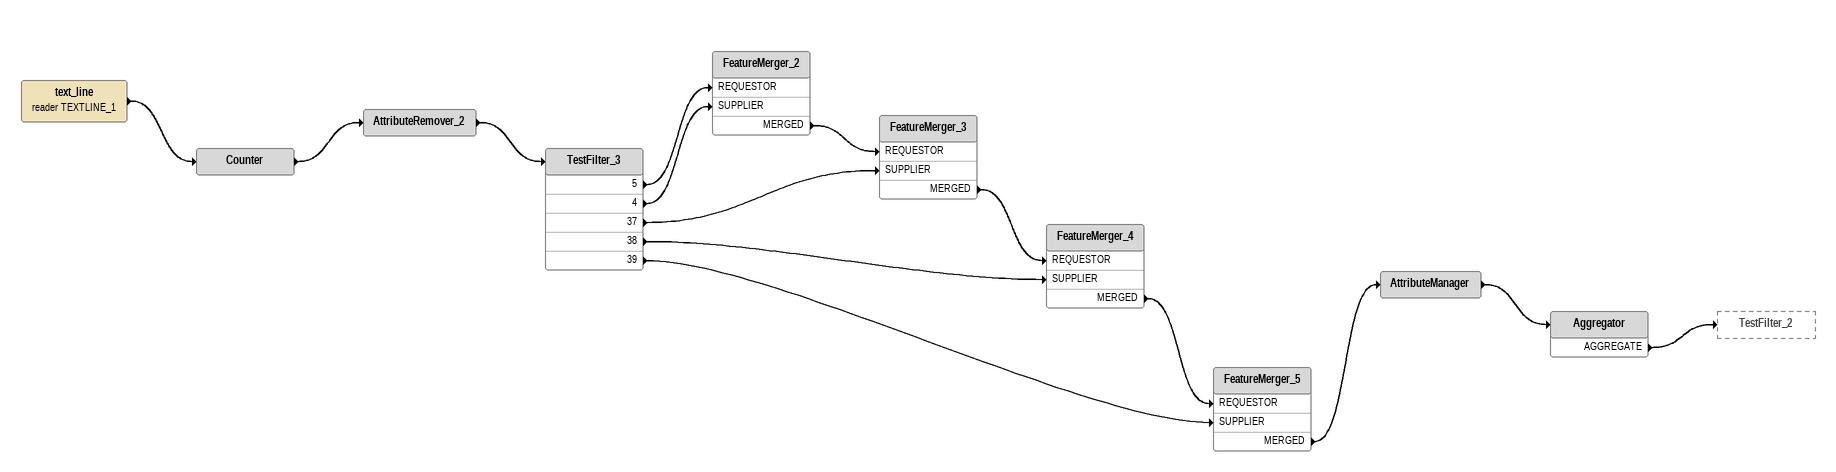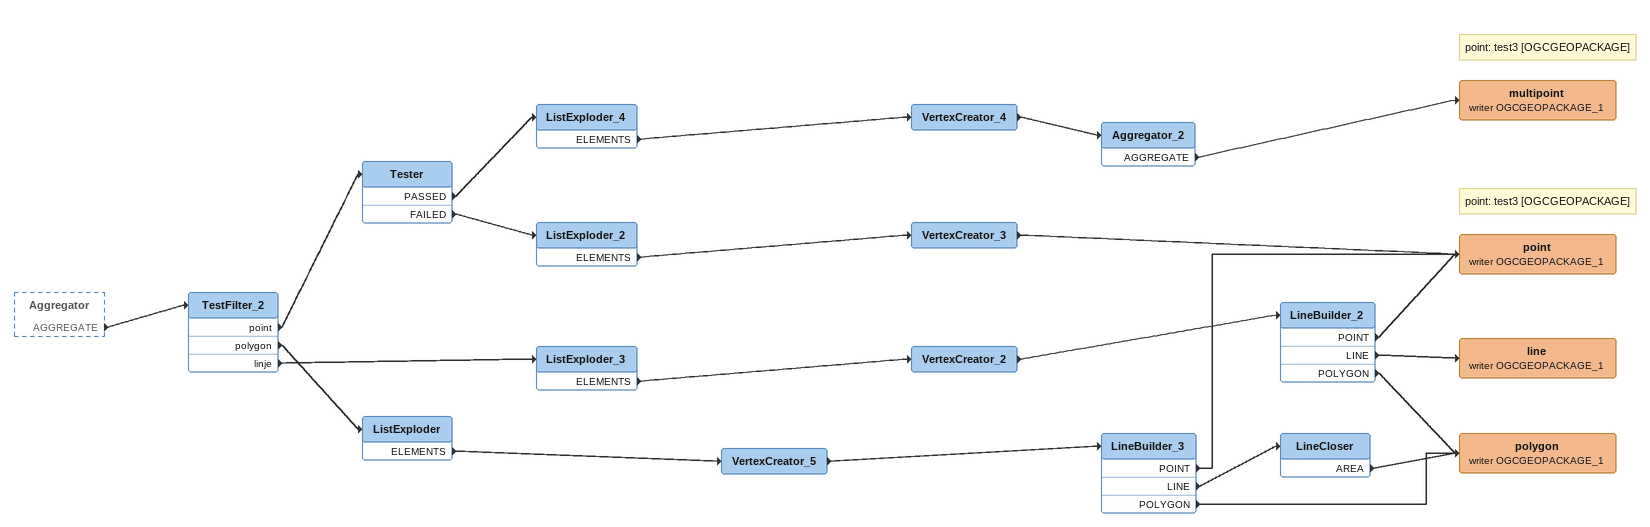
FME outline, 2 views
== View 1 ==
text_line (reader TEXTLINE_1)
    -> Counter
Counter
    -> AttributeRemover_2
AttributeRemover_2
    -> TestFilter_3
TestFilter_3
    5 -> FeatureMerger_2 [REQUESTOR]
    4 -> FeatureMerger_2 [SUPPLIER]
    37 -> FeatureMerger_3 [SUPPLIER]
    38 -> FeatureMerger_4 [SUPPLIER]
    39 -> FeatureMerger_5 [SUPPLIER]
FeatureMerger_2
    MERGED -> FeatureMerger_3 [REQUESTOR]
FeatureMerger_3
    MERGED -> FeatureMerger_4 [REQUESTOR]
FeatureMerger_4
    MERGED -> FeatureMerger_5 [REQUESTOR]
FeatureMerger_5
    MERGED -> AttributeManager
AttributeManager
    -> Aggregator
Aggregator
    AGGREGATE -> TestFilter_2

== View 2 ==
Aggregator [outside]
    AGGREGATE -> TestFilter_2
TestFilter_2
    point -> Tester
    polygon -> ListExploder
    linje -> ListExploder_3
Tester
    PASSED -> ListExploder_4
    FAILED -> ListExploder_2
ListExploder_4
    ELEMENTS -> VertexCreator_4
VertexCreator_4
    -> Aggregator_2
Aggregator_2
    AGGREGATE -> multipoint (writer OGCGEOPACKAGE_1)
Note: point: test3 [OGCGEOPACKAGE]
multipoint (writer OGCGEOPACKAGE_1)
ListExploder_2
    ELEMENTS -> VertexCreator_3
VertexCreator_3
    -> point (writer OGCGEOPACKAGE_1)
ListExploder_3
    ELEMENTS -> VertexCreator_2
VertexCreator_2
    -> LineBuilder_2
LineBuilder_2
    POINT -> point (writer OGCGEOPACKAGE_1)
    LINE -> line (writer OGCGEOPACKAGE_1)
    POLYGON -> polygon (writer OGCGEOPACKAGE_1)
line (writer OGCGEOPACKAGE_1)
ListExploder
    ELEMENTS -> VertexCreator_5
VertexCreator_5
    -> LineBuilder_3
LineBuilder_3
    POINT -> point (writer OGCGEOPACKAGE_1)
    LINE -> LineCloser
    POLYGON -> polygon (writer OGCGEOPACKAGE_1)
Note: point: test3 [OGCGEOPACKAGE]
point (writer OGCGEOPACKAGE_1)
LineCloser
    AREA -> polygon (writer OGCGEOPACKAGE_1)
polygon (writer OGCGEOPACKAGE_1)
